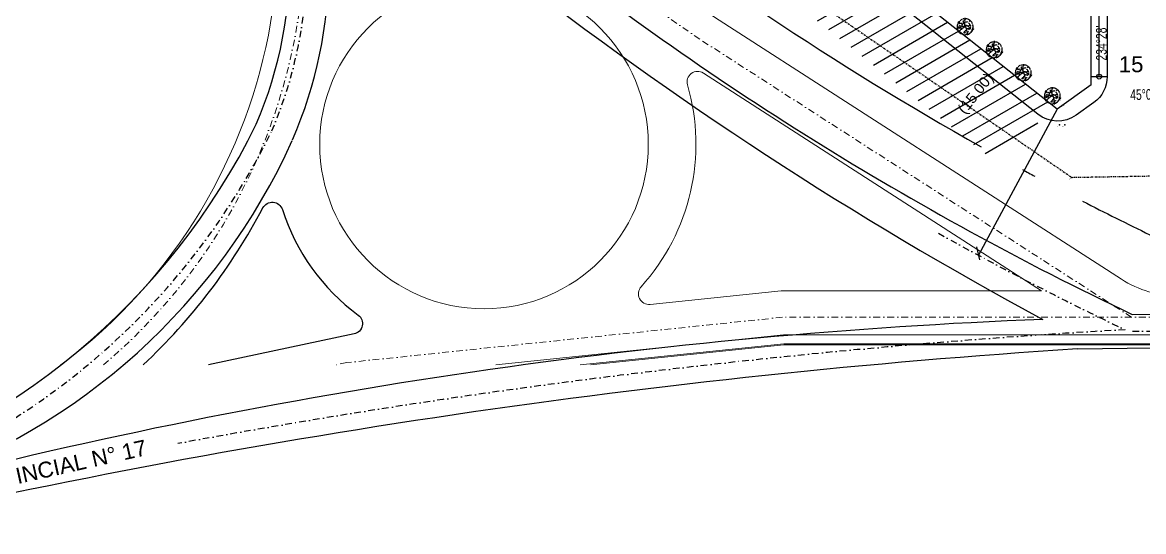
# Model space of a CAD drawing. Header units: millimetres. Extents: x -129 to 3172, y -143 to 919.
# Drawn here: x 1607 to 1818.8, y 477.7 to 573.7 of the extents above; entities that cross this region are included whole.
import ezdxf
from ezdxf.enums import TextEntityAlignment as Align

# ---------------------------------------------------------------- set-up
doc = ezdxf.new("R2010")
doc.units = ezdxf.units.MM
doc.header["$LTSCALE"] = 0.1
doc.linetypes.add('DASHDOT', pattern=[25.4, 12.7, -6.35, 0, -6.35])
for name, color, linetype in [('00 LOTES', 2, 'Continuous'), ('ACOTACIONES_EDIFICACION', 130, 'Continuous'), ('CALLES INTERNAS', 1, 'Continuous'), ('INTERMEDIA', 7, 'Continuous'), ('LAYER2', 252, 'Continuous'), ('LINEA_TENSION', 200, 'Continuous'), ('MOJONES_ENCONTRADOS', 50, 'Continuous'), ('NOMEPUNTO', 7, 'Continuous'), ('para corquis sin escala', 7, 'Continuous'), ('PAVIMENTO', 3, 'Continuous'), ('PUNTI', 7, 'Continuous')]:
    doc.layers.add(name, color=color, linetype=linetype)
for name, color, linetype, lineweight in [('P. INDUSTRIAL CONTORNO MANZANAS', 3, 'Continuous', 60), ('R. URBANO ANCHOS DE CALLES', 4, 'Continuous', 30), ('RUTA - EJES -', 4, 'DASHDOT', 30)]:
    doc.layers.add(name, color=color, linetype=linetype, lineweight=lineweight)
doc.styles.add('ARIAL', font='arial.ttf')
doc.styles.get("Standard").update_dxf_attribs({"font": 'arial.ttf'})
doc.dimstyles.new('cota sin lineas', dxfattribs={"dimtxt": 1.8, "dimasz": 1, "dimexe": 1.25, "dimexo": 0.625, "dimgap": 1, "dimtad": 1, "dimdec": 1, "dimzin": 12, "dimdsep": 46, "dimtxsty": 'Standard', "dimblk": 'NONE', "dimcen": 2.5, "dimse1": 1, "dimse2": 1, "dimsd1": 1, "dimsd2": 1, "dimaunit": 1, "dimadec": 1, "dimazin": 3, "dimtfac": 1, "dimtdec": 1, "dimtix": 1, "dimtofl": 0, "dimtmove": 0, "dimatfit": 3, "dimldrblk": 'NONE', "dimfxl": 1, "dimarcsym": 2})
pattern_1 = [(29.99999999999999, (2516280.627873598, 5757739.697970119), (-1.25, 2.165063509461097), [])]

# ---------------------------------------------------------------- blocks, each defined once
blk = doc.blocks.new('*D286')
at = {"layer": 'Defpoints', "color": 0, "transparency": 16777216}
for p in [(1808.865925973555, 699.5164546025301), (1808.865925973555, 699.5164546025301), (1808.865925976349, 561.947030609412)]:
    blk.add_point(p, dxfattribs=at)
at = {"layer": '00 LOTES', "color": 0, "transparency": 16777216, "insert": (1806.94628068024, 630.7317426059703), "char_height": 1.8, "attachment_point": 5, "rotation": 90}
blk.add_mtext('137.6', dxfattribs=at)
blk = doc.blocks.new('_None')
blk = doc.blocks.new('Arpln016')
at = {"color": 0}
for p, q in [((-0.5208299322915986, 0.2767113827797692), (-0.5623659443889175, 0.3035196366065719)), ((-0.4912376416435851, 0.281763177970501), (-0.5610121588329733, 0.3453059737055498)), ((-0.4230540781896482, 0.2801497961165283), (-0.5332497565750169, 0.3560328599936234)), ((-0.4118296323303799, 0.3029820777055806), (-0.5326440318796578, 0.4176263881552022)), ((-0.4229800841065458, 0.3835482039697752), (-0.4641916008313474, 0.4433529907402888)), ((-0.4116783774442959, 0.4142368029263881), (-0.4411862550436176, 0.4497266957843182)), ((0.1117992412282811, 0.6259441353848739), (0.1112800486322486, 0.5731496826749561)), ((0.1460836892719835, 0.628749805230898), (0.1284331773103966, 0.5277242304392132)), ((0.1801435071524272, 0.6406718936553902), (0.1366821558448178, 0.4717007186829595)), ((0.2249416016679489, 0.5940317253090501), (0.1922821021130038, 0.532753421223668)), ((0.4424932938393561, 0.4730932659567957), (0.3237698792228708, 0.3529475474144866)), ((0.3779086699046319, 0.4891282770137507), (0.3456169317718797, 0.4652460435978732)), ((0.3984639218277935, 0.4700691468117594), (0.3495621759761787, 0.4190076314270318)), ((0.4531336480281031, 0.4365317882472027), (0.3887902540864243, 0.3812221663104967)), ((0.4506526498423521, 0.4079564260541724), (0.4274958728807582, 0.3861843389697544)), ((0.6860450468670537, 0.05584444844045054), (0.4878587902529031, 0.0367364901305386)), ((0.6717089783819586, 0.03618559811959069), (0.5251157914770608, 0.02222735744676595)), ((0.6650409795431186, -0.007974302886891242), (0.5539253237676826, 0.00631832326079702)), ((0.6396172393057116, 0.09127489224219633), (0.5713502341845469, 0.08440345133924075)), ((0.6166777639739345, 0.1235573590786035), (0.5892821517567315, 0.11816967816835)), ((-0.5787444359293251, -0.1155729312730057), (-0.6701156806660388, -0.138874163450485)), ((-0.5539914957495463, -0.1871586179719806), (-0.6498076633123885, -0.1830735092286019)), ((-0.4905875931720888, -0.2273818152246158), (-0.6407806909776387, -0.2878185503921318)), ((-0.5895485830203802, -0.09566684638261001), (-0.6235311400978424, -0.099732617439566)), ((-0.5284402527015278, -0.1456102441461689), (-0.6210376038958674, -0.165756587648146)), ((-0.5321792330475514, -0.2062301099024401), (-0.6117046787812904, -0.2393906120361903)), ((-0.5319410934866293, -0.2778889955908094), (-0.5782753090531666, -0.2915760733308699)), ((-0.03321703139230948, -0.6391021416050823), (-0.03417117982343869, -0.6082930157958124)), ((-0.02247778337574324, -0.6656075330842054), (-0.01957648642177897, -0.5942938044117273)), ((0.005656349767712063, -0.6757154258147785), (0.008178318664723423, -0.5151415701185101)), ((0.02392133126528285, -0.6453211487554174), (0.02426745966263789, -0.6101248469487974)), ((0.05126131570434216, -0.645590016349791), (0.04733770452488089, -0.5971518353160405)), ((0.4359525255754284, -0.543548196156915), (0.3099111475861061, -0.3851671333656013)), ((0.36559082628342, -0.5397134124151953), (0.3418476623129141, -0.4932803030208387)), ((0.3907434035880384, -0.5387036362059224), (0.3496833180370765, -0.4635004673950447)), ((0.4352456117138594, -0.4875988547715193), (0.3917601557552657, -0.4353144996490205)), ((0.4565817715817169, -0.4592089185056348), (0.4313868996088869, -0.4325613671490169)), ((0.6471306949957718, -0.03954076085309134), (0.6009880862206265, -0.03374417152162881)), ((0.6248394153153212, -0.0691784366014151), (0.6116624351626795, -0.06684886958950391))]:
    blk.add_line(p, q, dxfattribs=at)
for points in [[(-0.3955399885875863, 0.2124056859784105), (-0.4186197390761208, 0.1562438694913908), (-0.4497272288642193, 0.1054674326674103), (-0.4708000445269818, 0.09700469319568583)], [(0.009860846082119679, 0.007761258778373303), (-0.04231945937050341, 0.002375879115788848), (-0.09600496594197239, 0.02314805781679752), (-0.1597251466388343, 0.0439202365159872), (-0.2098985172656285, 0.0877726137737227), (-0.2600718878925363, 0.1439344302607424), (-0.3107469922262567, 0.1800934080001753), (-0.35289262355343, 0.2331778646794191), (-0.407079863831882, 0.2062509663633136), (-0.4416994895646553, 0.1916335072769471)], [(-0.3508856887276579, 0.2301005048702791), (-0.3995538582374252, 0.2416406041497794), (-0.411093733481664, 0.2508726835712878)], [(-0.1772858263586272, 0.03468815709447881), (-0.2274591969854782, -0.0007014806915321969), (-0.2600718878925363, -0.05147791751551267), (-0.3087400574021899, -0.06609537660187925), (-0.3609203628530508, -0.03301375866976741), (-0.3935330537618142, -0.02762837900718296)], [(-0.2430129418796128, 0.3516562172676458), (-0.2871655080325581, 0.4047406739468897), (-0.2871655080325581, 0.4139727533688529)], [(-0.2334800014610892, 0.1239315915108818), (-0.2159193217412394, 0.1800934080001753), (-0.2063863813210673, 0.2301005048702791), (-0.2159193217412394, 0.2924170409733051), (-0.2660926923680904, 0.318574599337353), (-0.2680996271938625, 0.3247293189519951)], [(-0.004194427702202574, -0.01689688938540712), (-0.02676571447642573, -0.02455101919986191), (-0.07693908510327674, -0.0007014806915321969), (-0.129119390555843, 0.01391597839301539), (-0.1812996960084661, 0.04084287670866615), (-0.2219401262168503, 0.09392733338836479), (-0.234985202579935, 0.126239611368419)], [(-0.2159193217412394, 0.2924170409733051), (-0.1963517071956176, 0.3516562172676458), (-0.1963517071956176, 0.4193581330318921), (-0.2274591969854782, 0.4524397509640039)], [(0.03143539545175145, 0.03776551690134511), (0.04297527069599028, 0.0877726137737227), (0.05451514594028595, 0.1385490505977032), (0.07157409195326636, 0.1885561474700808), (0.1006746469172981, 0.2416406041497794), (0.0951555761486702, 0.2924170409733051), (0.1026815817430702, 0.342424137845228), (0.106695451392909, 0.3516562172676458)], [(0.03294059657065418, 0.03776551690134511), (0.08160876607860246, 0.07007779488003507), (0.1317821367053966, 0.0877726137737227), (0.1819555073340666, 0.09700469319568583), (0.2321288779608608, 0.1146995120893735), (0.2376479487295455, 0.126239611368419)], [(0.03294059657065418, 0.04084287670866615), (0.03294059657065418, 0.0439202365159872)], [(0.03695446622049303, 0.02314805781679752), (0.05652208076605802, -0.02762837900718296), (0.0775948964287636, -0.08071283568688159), (0.1162283918113758, -0.1307199325588044), (0.170415632089771, -0.1491840914040949), (0.2205890027165651, -0.1514921112598131), (0.2727693081692451, -0.1638015504890973), (0.3033750642521795, -0.219963366976117), (0.3053819990762463, -0.2730478236553608), (0.330468684390496, -0.3261322803350595), (0.3731160494228902, -0.3176695408646992)], [(0.03734487239961481, 0.02322938761199111), (0.06605502118452478, 0.0439202365159872), (0.1182353266371479, 0.06469241521745062), (0.1739277680326836, 0.0877726137737227), (0.2261080734853067, 0.1054674326674103), (0.2572155632751105, 0.1562438694913908), (0.2476826228549385, 0.2062509663633136), (0.2552086284493384, 0.2570274031859299), (0.26072769921808, 0.3070345000583075), (0.3114028035517435, 0.3339613983735035), (0.3379946899850097, 0.3631963165448724)], [(0.08311396719750519, 0.318574599337353), (0.1162283918113758, 0.3724283959686545), (0.1393081422999103, 0.4255128526483531), (0.1277682670556715, 0.475519949520276), (0.1277682670556715, 0.4909067485568812)], [(0.1026815817430702, 0.2477953237639667), (0.1643948276142169, 0.2654901426576544), (0.2321288779608608, 0.3008797804432106), (0.2742745092880909, 0.3547335770749669), (0.2878213193563965, 0.4047406739468897)], [(0.2281150083110788, 0.1000820530043711), (0.2592224980991773, 0.04622825637352435), (0.2858143845323866, -0.01531893977835352), (0.3495345652291917, -0.03916847828622849), (0.4097426099814356, -0.03301375866976741), (0.4383414312386549, 0.02314805781679752), (0.4870096007465463, 0.0439202365159872), (0.5040685467613457, 0.04622825637352435)], [(0.2592224980991773, 0.1593212292987118), (0.3114028035517435, 0.1708613285763931), (0.3630813752974973, 0.1739386883837142), (0.4117495448072077, 0.1854787876627597), (0.380642055017347, 0.2362552244862854), (0.4172686155758925, 0.2862623213591178), (0.4192755503999024, 0.2893396811659841)], [(0.3129080046706463, 0.3370387581812793), (0.3670952449490414, 0.3278066787593161), (0.3941888650874148, 0.3162665794820896)], [(-0.3995538582374252, -0.1076397340020776), (-0.407079863831882, -0.1576468308744552), (-0.4261457446688155, -0.187651088997427)], [(-0.3759723740419645, -0.2076539277468328), (-0.4226336087259597, -0.1899591088531452)], [(0.02541459097619736, -0.006856200306174287), (0.02340765615042528, -0.05686329717809713), (0.02942846062597937, -0.1076397340020776), (-0.007198099930803892, -0.1576468308744552), (-0.06740614468480999, -0.1784190095754639), (-0.1175795153116042, -0.1899591088531452), (-0.1677528859384552, -0.187651088997427), (-0.2199331913910783, -0.1845737291905607), (-0.2756256327883193, -0.1607241906817762), (-0.3257990034151703, -0.1668789102964183), (-0.3744671729230618, -0.2076539277468328), (-0.3875122492862033, -0.2522756449561712)], [(-0.3067331225764178, -0.06609537660187925), (-0.3087400574021899, -0.1191798332811231), (-0.3257990034151703, -0.1753416497681428), (-0.3338267427147343, -0.226118086592578), (-0.3373388786594091, -0.2792025432718219), (-0.3473735527848021, -0.2968973621636906)], [(-0.1060396400673085, -0.187651088997427), (-0.1582199455199316, -0.2315034662551625), (-0.1772858263586272, -0.282279903079143), (-0.2023725116712285, -0.3384417195657079), (-0.2585666867736336, -0.3438270992287471), (-0.295193247332179, -0.3292096401423805)], [(-0.2430129418796128, -0.3415190793730289), (-0.1888257016029229, -0.3499818188429344), (-0.2098985172656285, -0.3976808958600486)], [(-0.003685963987891228, -0.01839629958521982), (0.007853911256347601, -0.0691727364092003), (-0.003685963987891228, -0.1222571930888989), (-0.05586626944051432, -0.1514921112598131), (-0.1060396400673085, -0.1753416497681428), (-0.1562130106941595, -0.1784190095754639), (-0.2063863813210673, -0.187651088997427), (-0.2179262565653062, -0.1845737291905607)], [(-0.2003655768471617, -0.3353643597588416), (-0.17126502188313, -0.3853714566294002), (-0.1195864501373762, -0.4007582556673697), (-0.05937840538342698, -0.4030662755226331), (-0.03830558972066456, -0.4415332731177841)], [(-0.1732719567070831, -0.3884488164380855), (-0.1697598207642272, -0.4238384542236417)], [(0.02942846062597937, -0.006856200306174287), (0.04448047181489301, -0.05994065698541817), (0.07960183125453568, -0.109947753857341), (0.1317821367053966, -0.1514921112598131), (0.1854676432769224, -0.1545694710675889), (0.2356410139037735, -0.1607241906817762), (0.2552086284493384, -0.1638015504890973)], [(0.1352942726500714, -0.1545694710675889), (0.1739277680326836, -0.2053459078911146), (0.2090491274723263, -0.2553530047630375), (0.2376479487295455, -0.3115148212500571), (0.1955023174023154, -0.3622912580740376), (0.1468341478944239, -0.3853714566294002), (0.0966607772675161, -0.4238384542236417), (0.09866771209152603, -0.4476879927319715)], [(0.280295313763645, -0.01531893977835352), (0.2898282541821686, -0.07455811607178475), (0.2742745092880909, -0.128411912703541), (0.3129080046706463, -0.187651088997427), (0.3535484348790305, -0.2376581858698046), (0.3961957999113679, -0.282279903079143)]]:
    blk.add_lwpolyline(points, dxfattribs=at)
for centre, radius, start, end in [((-6.633182564574512e-05, -0.01126470236247817), 0.6224771147503231, 152.4019872027962, 184.6708666046398), ((-6.633182564574512e-05, -0.01126470236247817), 0.6224771147503231, 83.50540831862324, 132.0912136229765), ((-6.633182564574512e-05, -0.01126470236247817), 0.6224771147503231, 55.3181192968613, 66.41917333401473), ((-6.633182564574512e-05, -0.01126470236247817), 0.6224771147503231, 16.50052463920405, 40.7020306092316), ((-6.633182564574512e-05, -0.01126470236247817), 0.6224771147503231, 208.9350078571302, 235.8679659437879), ((-0.001911403738330933, -0.0124152502444794), 0.6224771147503231, 240.595366434008, 264.9598997524558), ((0.002083973634228187, -0.04378451799721005), 0.07554264355316267, 269.4365585008648, 270.2668739871214), ((-6.633182564574512e-05, -0.01126470236247817), 0.6224771147503231, 275.1154901538642, 302.9610317494403), ((-6.633182564574512e-05, -0.01126470236247817), 0.6224771147503231, 317.9938850983308, 324.9206630571798), ((-0.001911403738330933, -0.0124152502444794), 0.6224771147503231, 329.2549145381122, 349.8609663655843)]:
    blk.add_arc(centre, radius, start, end, dxfattribs=at)
blk = doc.blocks.new('*D302')
at = {"layer": 'Defpoints', "color": 0, "transparency": 16777216}
for p in [(1808.865925973555, 699.5164546025301), (1808.865925973555, 699.5164546025301), (1808.865925976349, 561.947030609412)]:
    blk.add_point(p, dxfattribs=at)
at = {"layer": '00 LOTES', "color": 0, "transparency": 16777216, "insert": (1806.94628068024, 630.7317426059703), "char_height": 1.8, "attachment_point": 5, "rotation": 90}
blk.add_mtext('137.6', dxfattribs=at)

msp = doc.modelspace()

# ---------------------------------------------------------------- hatches: boundary and pattern name
at = {"layer": 'LAYER2'}
h = msp.add_hatch(dxfattribs=at)
h.set_pattern_fill('_USER', color=256, scale=2.5, angle=30, style=0, pattern_type=0)
h.set_pattern_definition(pattern_1)
edge = h.paths.add_edge_path()
edge.add_line((1789.719973115523, 548.2706942213081), (1802.424006210913, 557.3454387047641))
edge.add_line((1802.424006210913, 557.3454387047641), (1646.221881113288, 680.9792594452701))
edge.add_arc((1567.869230182183, 611.0803174562134), 104.9999999958148, 41.73637312219063, 93.37305218903629)
edge.add_line((1561.691359161672, 715.8984166029222), (1523.010162081842, 726.7563357594736))
edge.add_line((1523.010162081842, 726.7563357594736), (1504.74712353553, 717.854606030447))
edge.add_line((1504.74712353553, 717.854606030447), (1518.035268119809, 712.5730506674699))
edge.add_line((1518.035268119809, 712.5730506674699), (1560.157249049556, 700.7492939549811))
edge.add_arc((1567.869230180786, 611.0803174515568), 90.00000000077839, 40.940760530902196, 94.91562777458768, ccw=False)
edge.add_line((1635.854104438138, 670.0553704173617), (1789.719973116455, 548.2706942222394))
edge.add_line((1789.719973116455, 548.2706942222394), (1789.719973115523, 548.2706942213081))
h = msp.add_hatch(dxfattribs=at)
h.set_pattern_fill('_USER', color=256, scale=2.5, angle=30, style=0, pattern_type=0)
h.set_pattern_definition(pattern_1)
edge = h.paths.add_edge_path()
edge.add_line((1789.719973115523, 548.2706942213081), (1802.424006210913, 557.3454387047641))
edge.add_line((1802.424006210913, 557.3454387047641), (1646.221881113288, 680.9792594452701))
edge.add_arc((1567.869230182183, 611.0803174562134), 104.9999999958148, 41.73637312219063, 93.37305218903629)
edge.add_line((1561.691359161672, 715.8984166029222), (1523.010162081842, 726.7563357594736))
edge.add_line((1523.010162081842, 726.7563357594736), (1504.74712353553, 717.854606030447))
edge.add_line((1504.74712353553, 717.854606030447), (1518.035268119809, 712.5730506674699))
edge.add_line((1518.035268119809, 712.5730506674699), (1560.157249049556, 700.7492939549811))
edge.add_arc((1567.869230180786, 611.0803174515568), 90.00000000077839, 40.940760530902196, 94.91562777458768, ccw=False)
edge.add_line((1635.854104438138, 670.0553704173617), (1789.719973116455, 548.2706942222394))
edge.add_line((1789.719973116455, 548.2706942222394), (1789.719973115523, 548.2706942213081))

# ---------------------------------------------------------------- linework, layer by layer
for p, q in [((1810.365925976814, 563.490841265706), (1810.365925975882, 651.2914739520602, 8.102139403855752e-08)), ((1810.365925976814, 563.490841265706), (1810.365925975882, 651.2914739520602, 8.102139403855752e-08)), ((1808.865925976814, 563.490841265706), (1811.865925976814, 563.490841265706)), ((1808.865925976814, 563.490841265706), (1811.865925976814, 563.490841265706))]:
    msp.add_line(p, q)
at = {"lineweight": 13}
for p, q in [((1799.471142561448, 523.093087741112), (1735.620066347339, 564.1706015131749)), ((1799.471142561448, 523.093087741112), (1735.620066347339, 564.1706015131749)), ((1725.557912966044, 520.5188707736634), (1750.310443805338, 523.093087741112)), ((1725.557912966044, 520.5188707736634), (1750.310443805338, 523.093087741112)), ((1750.310443805338, 523.093087741112), (1799.471142561448, 523.093087741112)), ((1750.310443805338, 523.093087741112), (1799.471142561448, 523.093087741112)), ((1642.163414986146, 509.0930877401806), (1669.666600045555, 514.9414870803557)), ((1642.163414986146, 509.0930877401806), (1669.666600045555, 514.9414870803557)), ((1750.82903601303, 513.093087741112), (1712.366806671296, 509.0930877401806)), ((1750.82903601303, 513.093087741112), (1712.366806671296, 509.0930877401806)), ((1750.82903601303, 512.8930877409257), (1714.299947876756, 509.0930877401806)), ((1750.82903601303, 512.8930877409257), (1714.299947876756, 509.0930877401806)), ((2084.970317931187, 513.093087741112), (1750.82903601303, 513.093087741112)), ((2084.970317931187, 513.093087741112), (1750.82903601303, 513.093087741112)), ((2084.970317931187, 512.8930877409257), (1750.82903601303, 512.8930877409257)), ((2084.970317931187, 512.8930877409257), (1750.82903601303, 512.8930877409257))]:
    msp.add_line(p, q, dxfattribs=at)
for points in [[(1500.303092802682, 709.3632124764226), (1586.173100566299, 689.4721873262279, -0.1634189137293531), (1642.99515256732, 657.5499030825995), (1665.507952064083, 632.6437923041485), (1703.389305003726, 598.3568814452119), (1737.719296636798, 574.7107553406931), (1814.565320413833, 525.2731610638402, 0.1438996422325082), (1825.386136768193, 522.093087741112), (2143.86592525271, 522.093087741112)], [(1500.303092802682, 709.3632124764226), (1586.173100566299, 689.4721873262279, -0.1634189137293531), (1642.99515256732, 657.5499030825995), (1665.507952064083, 632.6437923041485), (1703.389305003726, 598.3568814452119), (1737.719296636798, 574.7107553406931), (1814.565320413833, 525.2731610638402, 0.1438996422325082), (1825.386136768193, 522.093087741112), (2143.86592525271, 522.093087741112)], [(1638.323403104016, 647.8054898399241, -0.3979204490550003), (1614.301324489334, 509.0930877401806, -0.3979204490550003)], [(1638.323403104016, 647.8054898399241, -0.3979204490550003), (1614.301324489334, 509.0930877401806, -0.3979204490550003)]]:
    msp.add_lwpolyline(points, format="xyb", dxfattribs=at)
at = {"linetype": 'DASHDOT', "lineweight": 13}
for points in [[(1816.484612466109, 518.093087741112), (1734.947883848374, 570.5483679230638), (1700.279918577795, 594.4272866043575), (1661.966802574967, 629.1049918922909), (1639.285895838209, 654.1970812081672, 0.1636776320037295), (1585.142802277853, 684.5784554993115), (1500.303092802682, 704.230821195928)], [(1816.484612466109, 518.093087741112), (1734.947883848374, 570.5483679230638), (1700.279918577795, 594.4272866043575), (1661.966802574967, 629.1049918922909), (1639.285895838209, 654.1970812081672, 0.1636776320037295), (1585.142802277853, 684.5784554993115), (1500.303092802682, 704.230821195928)], [(1642.279948975698, 650.8847335306309, -0.3816850432687907), (1622.330809010931, 509.0930877401806, -0.3816850432687907)], [(1642.279948975698, 650.8847335306309, -0.3816850432687907), (1622.330809010931, 509.0930877401806, -0.3816850432687907)]]:
    msp.add_lwpolyline(points, format="xyb", dxfattribs=at)
at = {"color": 0, "linetype": 'Continuous'}
msp.add_lwpolyline([(1802.426662877475, 557.3461040695511), (1787.558152852853, 529.7970578763016)], dxfattribs=at)
msp.add_lwpolyline([(1629.84860095735, 509.0930877401806, 0.08342069276337295), (1652.443694532656, 538.7244348944478, -0.6637957415589656), (1656.116146666736, 538.406893826028, 0.1569220621087269), (1670.438037844182, 518.5071013178058, -0.6467696824367034), (1669.666600045555, 514.9414870803557), (1642.163414986146, 509.0930877401806)], format="xyb")
msp.add_lwpolyline([(1629.84860095735, 509.0930877401806, 0.08342069276337295), (1652.443694532656, 538.7244348944478, -0.6637957415589656), (1656.116146666736, 538.406893826028, 0.1569220621087269), (1670.438037844182, 518.5071013178058, -0.6467696824367034), (1669.666600045555, 514.9414870803557), (1642.163414986146, 509.0930877401806)], format="xyb")
at = {"color": 0}
msp.add_lwpolyline([(1787.22834346657, 531.3531596920766), (1787.76389036448, 528.8914060275383)], dxfattribs=at)
at = {"linetype": 'DASHDOT', "lineweight": 13}
msp.add_lwpolyline([(2143.86592525271, 518.093087741112), (1750.569739909184, 518.093087741112), (1668.282471939729, 509.5353655916952), (1666.202578127657, 509.0930877401806)], dxfattribs=at)
msp.add_lwpolyline([(2143.86592525271, 518.093087741112), (1750.569739909184, 518.093087741112), (1668.282471939729, 509.5353655916952), (1666.202578127657, 509.0930877401806)], dxfattribs=at)
at = {"lineweight": 13}
msp.add_lwpolyline([(2143.86592525271, 514.7430877405532), (1750.74346829885, 514.7430877405532), (1696.415569357847, 509.0930877401806)], dxfattribs=at)
msp.add_lwpolyline([(2143.86592525271, 514.7430877405532), (1750.74346829885, 514.7430877405532), (1696.415569357847, 509.0930877401806)], dxfattribs=at)
msp.add_circle((1694.199718970613, 550.7120283487566), 31.02217903913299, dxfattribs=at)
msp.add_circle((1694.199718970613, 550.7120283487566), 31.02217903913299, dxfattribs=at)
msp.add_circle((1810.365925976814, 563.490841265706), 0.4512584047820365)
msp.add_circle((1810.365925976814, 563.490841265706), 0.4512584047820365)
for centre, radius, start, end in [((1734.537984711857, 562.4886088454477), 2, 57.24548002507473, 196.2749340370611), ((1734.537984711857, 562.4886088454477), 2, 57.24548002507473, 196.2749340370611), ((1694.199718970613, 550.7120283487566), 40.02217903913299, 317.8428265887442, 16.27493403706107), ((1694.199718970613, 550.7120283487566), 40.02217903913299, 317.8428265887442, 16.27493403706107), ((1552.963164364261, 591.1518316668771), 112.4500236317783, 313.1357978965692, 332.2102477735933), ((1552.963164364261, 591.1518316668771), 112.4500236317783, 313.1357978965692, 332.2102477735933), ((1654.213023287983, 537.7919780564807), 2, 17.90609742286608, 152.2102477735933), ((1654.213023287983, 537.7919780564807), 2, 17.90609742286608, 152.2102477735933), ((1694.199718970613, 550.7120283487566), 40.02217903913299, 197.9060974228661, 233.5790731481046), ((1694.199718970613, 550.7120283487566), 40.02217903913299, 197.9060974228661, 233.5790731481046), ((1725.351032463175, 522.5081421117611), 2, 137.8428265887442, 275.93731021715), ((1725.351032463175, 522.5081421117611), 2, 137.8428265887442, 275.93731021715), ((1669.250612187006, 516.8977473144732), 2, 282.0048172234285, 53.57907314810456), ((1669.250612187006, 516.8977473144732), 2, 282.0048172234285, 53.57907314810456)]:
    msp.add_arc(centre, radius, start, end, dxfattribs=at)
at = {"layer": 'CALLES INTERNAS'}
for p, q in [((1808.865925976348, 561.9470306094117), (1808.865925973554, 699.5164546025298)), ((1808.865925976814, 561.9470306094117), (1808.86592597402, 699.5164546025298)), ((1808.865925976348, 561.9470306094117), (1808.865925973554, 699.5164546025298)), ((1808.865925976814, 561.9470306094117), (1808.86592597402, 699.5164546025298)), ((1808.865925975882, 561.9470306094117), (1802.424006210447, 557.3454387047641)), ((1808.865925975882, 561.9470306094117), (1802.424006210447, 557.3454387047641))]:
    msp.add_line(p, q, dxfattribs=at)
for points in [[(1802.424006210447, 557.3454387047641), (1646.221881112822, 680.9792594452701, 0.229199018019629), (1561.691359161206, 715.8984166029222), (1523.010162081377, 726.7563357594736)], [(1802.424006210913, 557.3454387047641), (1646.221881113288, 680.9792594452701, 0.229199018019629), (1561.691359161672, 715.8984166029222), (1523.010162081842, 726.7563357594736)], [(1802.424006210447, 557.3454387047641), (1646.221881112822, 680.9792594452701, 0.229199018019629), (1561.691359161206, 715.8984166029222), (1523.010162081377, 726.7563357594736)], [(1802.424006210913, 557.3454387047641), (1646.221881113288, 680.9792594452701, 0.229199018019629), (1561.691359161672, 715.8984166029222), (1523.010162081842, 726.7563357594736)], [(1811.865925973554, 698.2738139144458), (1811.865925976348, 563.4908412666373, -0.242207324939743), (1809.353465868433, 558.6085195335872), (1806.004003538092, 556.2159317181759, -0.3341129034661331), (1798.792731000383, 556.3935945713274), (1644.154750651021, 678.7893963585921, 0.2311550668543296), (1561.368910529924, 712.8729785056166), (1518.953571853035, 724.7790815503649)], [(1811.86592597402, 698.2738139144458), (1811.865925976814, 563.4908412666373, -0.242207324939743), (1809.353465868899, 558.6085195335872), (1806.004003538557, 556.2159317181759, -0.3341129034661331), (1798.792731000849, 556.3935945713274), (1644.154750651487, 678.7893963585921, 0.2311550668543296), (1561.368910530389, 712.8729785056166), (1518.953571853501, 724.7790815503649)], [(1811.865925973554, 698.2738139144458), (1811.865925976348, 563.4908412666373, -0.242207324939743), (1809.353465868433, 558.6085195335872), (1806.004003538092, 556.2159317181759, -0.3341129034661331), (1798.792731000383, 556.3935945713274), (1644.154750651021, 678.7893963585921, 0.2311550668543296), (1561.368910529924, 712.8729785056166), (1518.953571853035, 724.7790815503649)], [(1811.86592597402, 698.2738139144458), (1811.865925976814, 563.4908412666373, -0.242207324939743), (1809.353465868899, 558.6085195335872), (1806.004003538557, 556.2159317181759, -0.3341129034661331), (1798.792731000849, 556.3935945713274), (1644.154750651487, 678.7893963585921, 0.2311550668543296), (1561.368910530389, 712.8729785056166), (1518.953571853501, 724.7790815503649)]]:
    msp.add_lwpolyline(points, format="xyb", dxfattribs=at)
at = {"layer": 'LINEA_TENSION', "linetype": 'DASHDOT', "ltscale": 0.25}
for points in [[(1615.761964693007, 674.6363880996905), (1805.184685690136, 544.4860833724342)], [(1805.184685690136, 544.4860833724342), (2015.434252514311, 548.2517422744386)]]:
    msp.add_lwpolyline(points, dxfattribs=at)
at = {"layer": 'MOJONES_ENCONTRADOS', "color": 0}
msp.add_point((1803.614284799241, 558.1944465515517), dxfattribs=at)
at = {"layer": 'P. INDUSTRIAL CONTORNO MANZANAS', "color": 6}
for p, q in [((1803.812830710591, 558.3375037740298), (1803.812830710591, 558.3375037740298)), ((1803.812830711056, 558.3375037740298), (1803.812830711056, 558.3375037740298)), ((1803.812830710591, 558.3375037740298), (1803.812830710591, 558.3375037740298)), ((1803.812830711056, 558.3375037740298), (1803.812830711056, 558.3375037740298))]:
    msp.add_line(p, q, dxfattribs=at)
at = {"layer": 'PAVIMENTO', "color": 0}
for points in [[(1816.628058649872, 518.6149500458814), (2238.241984052856, 524.2766175716497)], [(1806.26336764199, 512.1176032060139), (2238.327349640236, 517.9195999353506)]]:
    msp.add_lwpolyline(points, dxfattribs=at)
for centre, radius, start, end in [((1579.055652667575, 585.4471862762548), 78.4963467176841, 336.7820582926473, 75.68046701991551), ((1579.055652667575, 585.4471862762548), 85.95573019905619, 336.7820582926473, 21.54937469723826), ((2077.007701888953, 1066.102241376353), 591.2506847682986, 231.5863387122188, 240.7454928740623), ((2077.007701888953, 1066.102241376353), 606.2506847682986, 231.5863387122188, 244.5646929009793), ((2141.992061640409, 1153.449743806323), 722.038626700247, 232.0685594271701, 241.7051327334105), ((1533.6398718737, 612.2807594620936), 130.9869348308459, 285.5795570909448, 333.8255097729402), ((1547.468088848324, 601.4869527955852), 121.3314188496643, 288.4775857454436, 335.6307619373271), ((2077.007701888953, 1066.102241376353), 591.2506847682986, 241.6083578847724, 241.8667291983125), ((2077.007701888953, 1066.102241376353), 591.2506847682986, 242.8518745702536, 244.2283729878349), ((1839.347957221598, -499.8069146471717), 1018.257997183986, 92.2292954780654, 104.4113513751413), ((1899.122911373426, -929.9507939573996), 1445.055070562789, 93.68437754237776, 103.0727757718313)]:
    msp.add_arc(centre, radius, start, end, dxfattribs=at)
at = {"layer": 'PUNTI'}
for p in [(1802.863764887483, 554.397172547815), (1803.851348210399, 554.3951279362045), (1805.184685690136, 544.4860833724342)]:
    msp.add_point(p, dxfattribs=at)
at = {"layer": 'RUTA - EJES -', "color": 0, "lineweight": -3}
msp.add_lwpolyline([(1816.670741443329, 515.4364412268005), (1995.170599697431, 517.8334371279307)], dxfattribs=at)
for centre, radius, start, end in [((1579.055652667575, 585.4471862762548), 81.67514210786075, 336.7820582926473, 51.34080524628198), ((1533.6398718737, 612.2807594620936), 134.1657302210225, 285.5795570909448, 333.8255097729402), ((2077.007701888953, 1066.102241376353), 609.4294801584753, 240.8348524989989, 244.5646929009793), ((1896.455380005104, -915.8678787667923), 1433.912685155044, 93.24600103189526, 100.450302661279)]:
    msp.add_arc(centre, radius, start, end, dxfattribs=at)

# ---------------------------------------------------------------- block references
at = {"layer": 'INTERMEDIA', "color": 0, "linetype": 'ByBlock', "xscale": 2.409727144272622, "yscale": 2.409727144272622, "zscale": 2.409727144272622, "rotation": 141.6384216767121}
for p in [(1785.037082559236, 572.8801984618731), (1785.037082559236, 572.8801984618731), (1790.525851252296, 568.5358437075593), (1790.525851252296, 568.5358437075593), (1796.014619946287, 564.1914889532454), (1796.014619946287, 564.1914889532454), (1801.503388640278, 559.8471341998629), (1801.503388640278, 559.8471341998629)]:
    msp.add_blockref('Arpln016', p, dxfattribs=at)

# ---------------------------------------------------------------- texts
at = {"layer": '00 LOTES', "color": 1, "style": 'ARIAL'}
msp.add_text('(15.00)', height=2, rotation=51.47455916067729, dxfattribs=at).set_placement((1785.013011073501, 556.2580014913656))
msp.add_text('(15.00)', height=2, rotation=51.47455916067729, dxfattribs=at).set_placement((1785.013011073501, 556.2580014913656))
at = {"layer": 'ACOTACIONES_EDIFICACION', "color": 0, "width": 0.7}
for s, rotation, p in [("234°28'", 90, (1810.780123465967, 569.8234551483147)), ("45°03'", 1.443903274231092, (1818.974413635016, 560.1173642528556))]:
    msp.add_text(s, height=2, rotation=rotation, dxfattribs=at).set_placement(p, align=Align.MIDDLE_CENTER)
at = {"layer": 'NOMEPUNTO'}
for s, p in [('18', (1803.127489928429, 557.778476896634)), ('16', (1802.37697001667, 553.9812028928973)), ('15', (1803.364553339587, 553.9791582822181)), ('17', (1804.697890819323, 544.0701137184478))]:
    msp.add_text(s, height=0.2, rotation=1.85431434821338, dxfattribs=at).set_placement(p)
at = {"layer": 'para corquis sin escala', "color": 0}
msp.add_text('RUTA PROVINCIAL N° 17', height=3, rotation=12.59737210015057, dxfattribs=at).set_placement((1582.289209109538, 481.2862117997684))
at = {"layer": 'R. URBANO ANCHOS DE CALLES'}
msp.add_text('15', height=3, dxfattribs=at).set_placement((1814.069092653499, 564.318787221735))

# ---------------------------------------------------------------- dimensions: what is measured, and where the dimension line sits
at = {"layer": '00 LOTES'}
for picture in ['*D286', '*D302']:
    dim = msp.add_aligned_dim(p1=(1808.865925976348, 561.9470306094117), p2=(1808.865925973554, 699.5164546025298), distance=-9.09494701777546e-13, dimstyle='cota sin lineas', dxfattribs=at)
    dim.commit()
    dim.dimension.update_dxf_attribs({"geometry": picture, "text_midpoint": (1806.94628068024, 630.7317426059703)})

doc.saveas('drawing.dxf')
